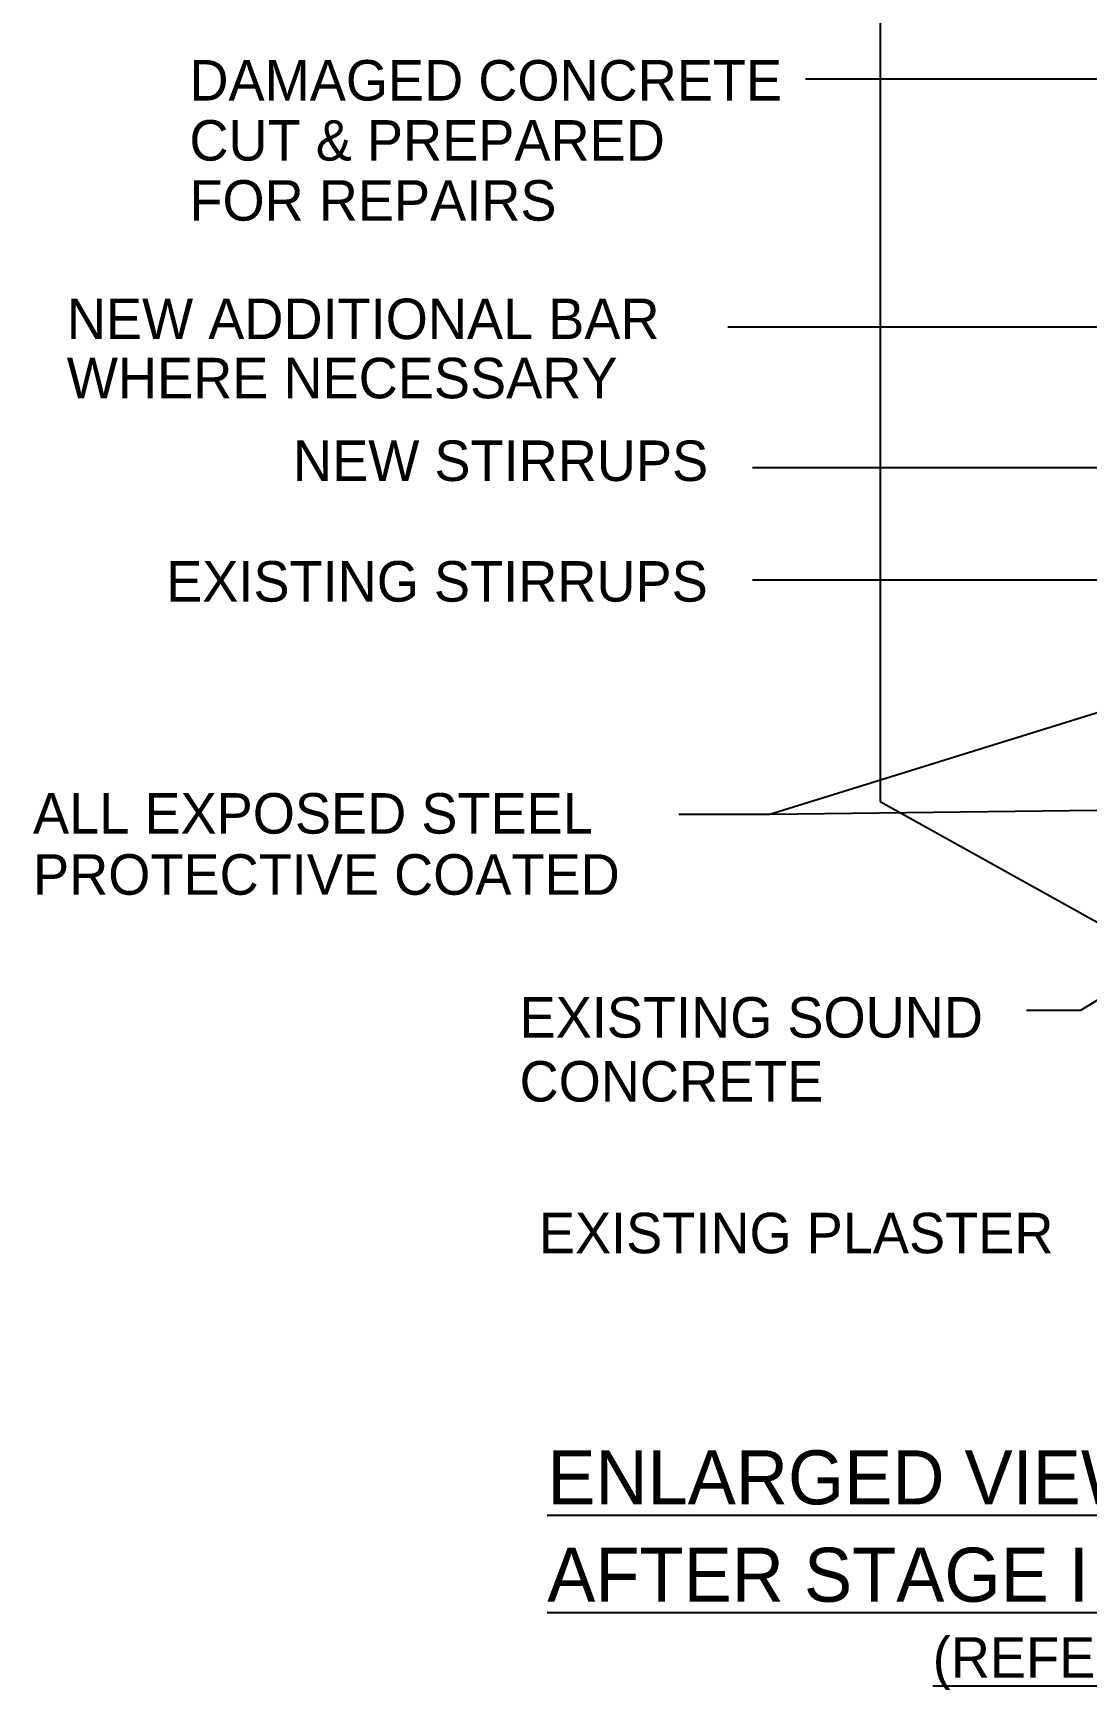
# Model space of a CAD drawing. Header units: millimetres. Extents: x -8855 to 105318, y -17958 to 67465.
# Drawn here: x 21793 to 26477, y 53805 to 61168 of the extents above; entities that cross this region are included whole.
import ezdxf

# ---------------------------------------------------------------- set-up
doc = ezdxf.new("R2010")
doc.units = ezdxf.units.MM
doc.header["$LTSCALE"] = 25
doc.layers.add('DIM', color=5, linetype='Continuous')
doc.layers.add('TEXT', color=2, linetype='Continuous')
doc.styles.add('ROMANS', font='stylu.ttf')

msp = doc.modelspace()

# ---------------------------------------------------------------- linework, layer by layer
for p, q in [((25558.61847, 63206.58166), (25558.61847, 57753.55838)), ((25558.61847, 57753.55838), (27144.35951, 56869.56986))]:
    msp.add_line(p, q)
at = {"layer": 'DIM'}
for p, q in [((26393.57533, 60963.78224), (25226.89737, 60963.78224)), ((26573.57533, 60963.78224), (25241.9319, 60963.78224)), ((28543.29777, 59860.70638), (24881.57272, 59860.70638)), ((28283.52563, 59235.48082), (24991.24149, 59235.48082)), ((28421.13141, 58736.81916), (24991.24149, 58736.81916)), ((27860.80937, 58563.07683), (25067.94554, 57695.99312)), ((28716.49529, 57739.56352), (25067.94554, 57695.99312)), ((25067.94554, 57695.99312), (24663.83026, 57695.99312)), ((27815.72221, 57662.32691), (26449.43085, 56824.69322)), ((26449.43085, 56824.69322), (26208.67868, 56824.69322))]:
    msp.add_line(p, q, dxfattribs=at)

# ---------------------------------------------------------------- texts
at = {"layer": 'TEXT', "style": 'ROMANS'}
for s, height, p in [('DAMAGED CONCRETE', 180, (22488.06385, 60868.4682)), ('CUT & PREPARED ', 180, (22488.06385, 60601.5592)), ('FOR REPAIRS', 180, (22488.06385, 60334.6502)), ('NEW ADDITIONAL BAR ', 180, (21943.20556, 59808.20638)), ('WHERE NECESSARY', 180, (21943.20556, 59545.07321)), ('NEW STIRRUPS', 180, (22948.58733, 59177.71101)), ('EXISTING STIRRUPS', 180, (22384.69905, 58641.50512)), ('ALL EXPOSED STEEL', 180, (21792.97617, 57610.39051)), ('PROTECTIVE COATED', 180, (21792.97617, 57338.8766)), ('EXISTING SOUND', 180, (23955.52632, 56703.79307)), ('CONCRETE', 180, (23955.52632, 56419.58058)), ('EXISTING PLASTER', 180, (24041.29838, 55745.24547)), ('%%UENLARGED VIEW OF DAMAGED AREA', 240, (24078.59161, 54629.35907)), ('%%UAFTER STAGE I & II OF REPAIRS', 240, (24078.59161, 54196.57054)), ('%%U(REFER DWG. NO. 04)', 180, (25792.14421, 53859.10389))]:
    msp.add_text(s, height=height, dxfattribs=at).set_placement(p)

doc.saveas('drawing.dxf')
